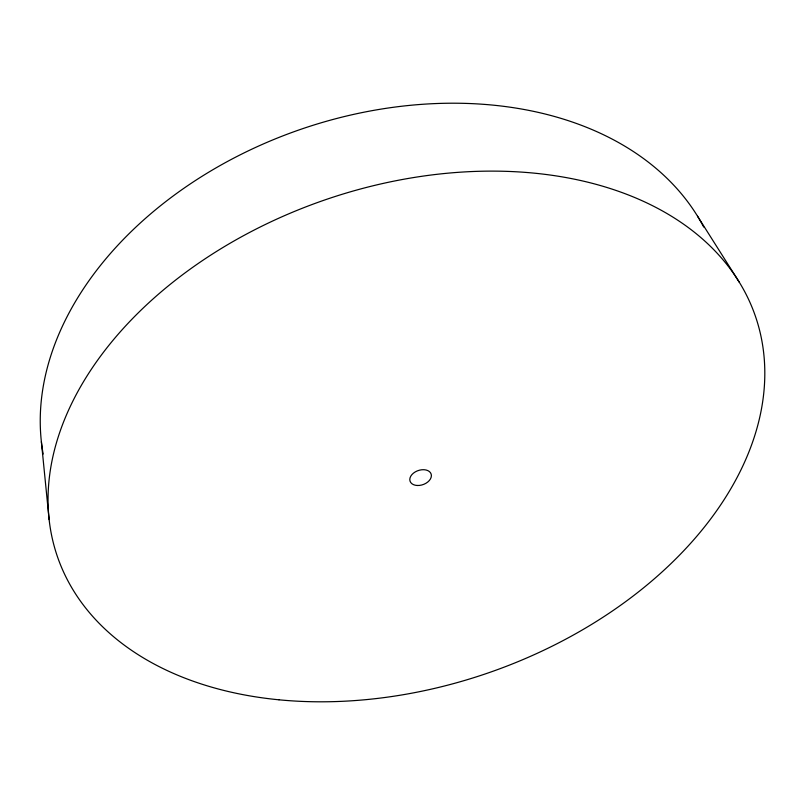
<?xml version="1.0" encoding="UTF-8"?>
<svg xmlns="http://www.w3.org/2000/svg" width="805" height="805" viewBox="0 0 805 805"><rect width="100%" height="100%" fill="white"/><g stroke="black" fill="none" stroke-linecap="round" stroke-linejoin="round"><path stroke-width="1.21" d="M697.533 216.193L739.372 282.344M41.377 441.704L49.125 519.587M43.158 454.05A351.342 250.778 -19 0 1 300.949 129.263A351.342 250.778 -19 0 1 703.701 227.03M417.161 485.485A11.139 7.436 -19 0 0 431.178 474.155A11.139 7.436 -19 0 0 413.428 473.159A11.139 7.436 -19 0 0 417.161 485.485M278.983 699.807A369.113 250.204 -19 0 0 760.232 332.948A369.113 250.204 -19 0 0 180.068 276.628A369.113 250.204 -19 0 0 278.983 699.807"/></g></svg>
